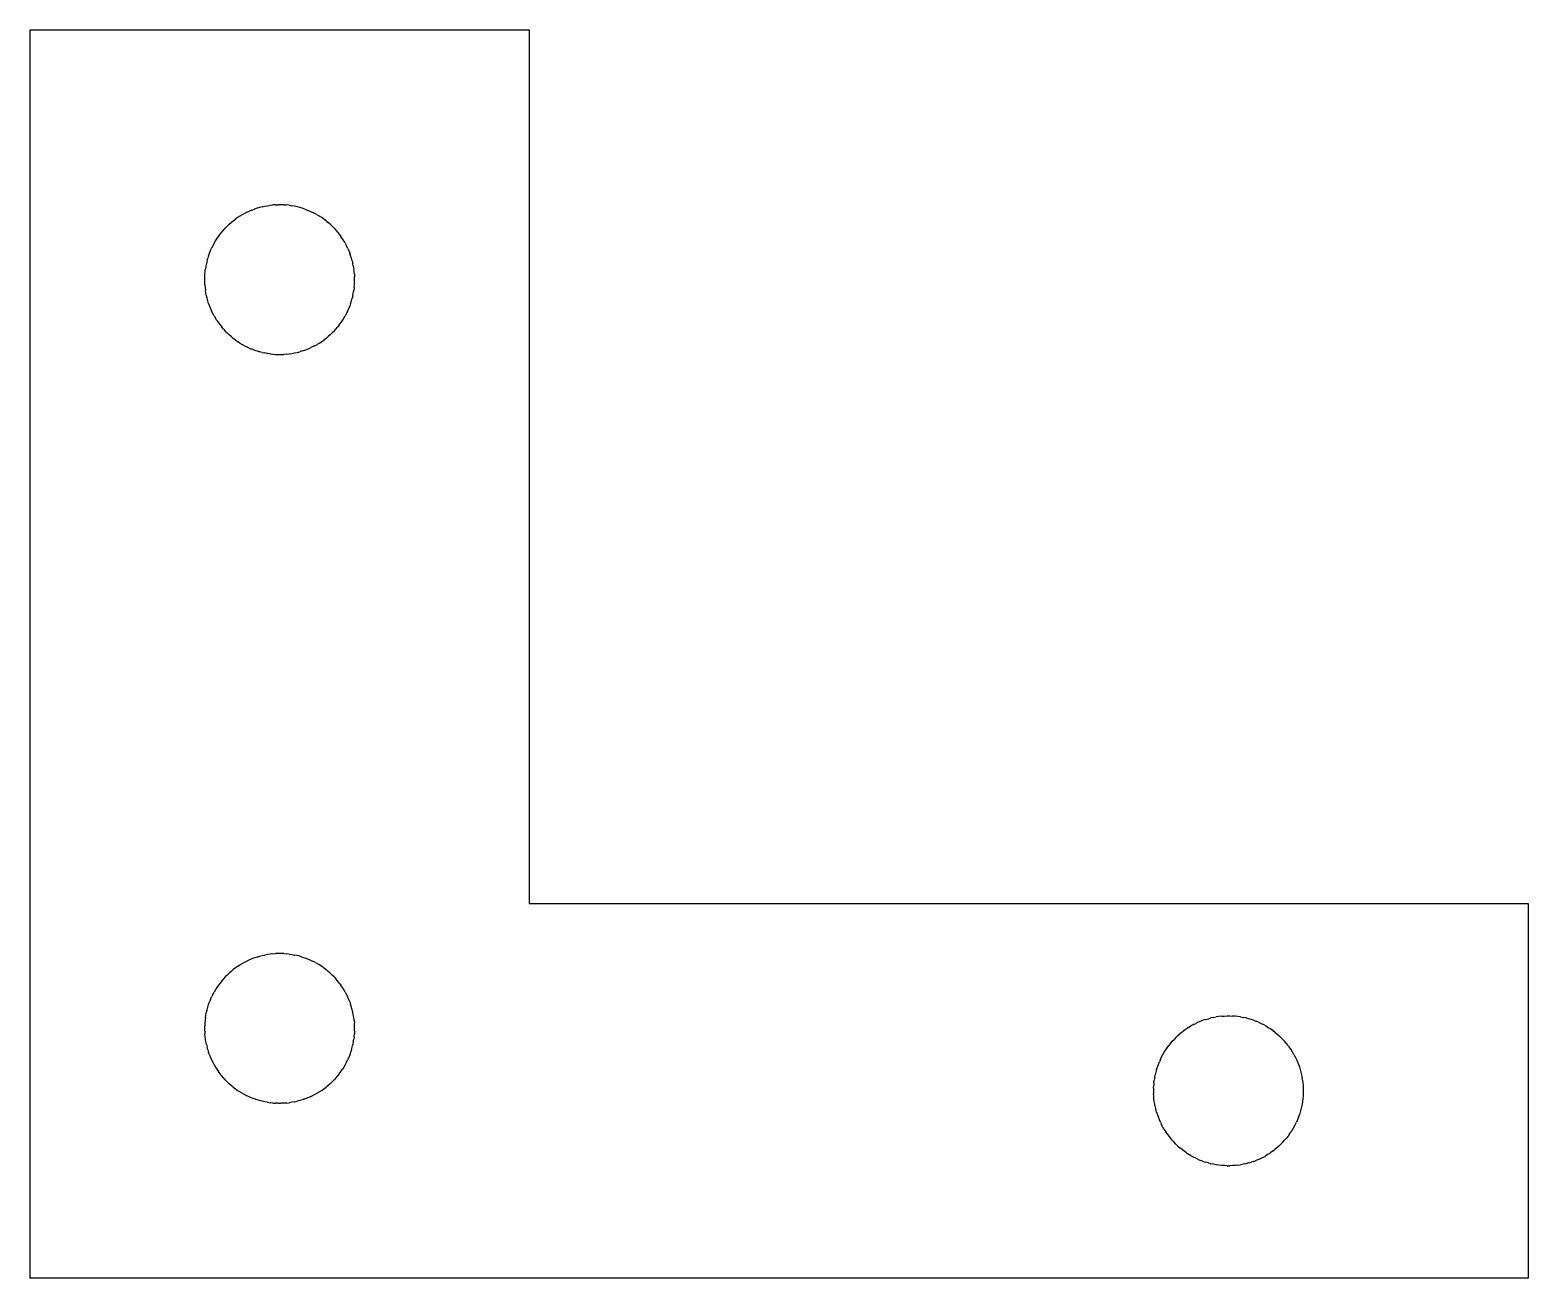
# Model space of a CAD drawing. Header units: centimetres. Extents: x 1 to 7, y 1 to 6.
import ezdxf

# ---------------------------------------------------------------- set-up
doc = ezdxf.new("R2010")
doc.units = ezdxf.units.CM
doc.layers.add('CUT', color=7, linetype='Continuous')

msp = doc.modelspace()

# ---------------------------------------------------------------- linework, layer by layer
at = {"layer": 'CUT'}
for p, q in [((1, 6), (1, 1)), ((1, 6), (3, 6)), ((3, 6), (3, 2.5)), ((1.889, 5.2787), (1.8991, 5.2825)), ((1.9094, 5.286), (1.8991, 5.2825)), ((1.9197, 5.2891), (1.9094, 5.286)), ((1.9302, 5.2918), (1.9197, 5.2891)), ((1.9302, 5.2918), (1.9408, 5.2941)), ((1.9408, 5.2941), (1.9515, 5.296)), ((1.9515, 5.296), (1.9622, 5.2976)), ((1.9622, 5.2976), (1.973, 5.2988)), ((1.9838, 5.2996), (1.973, 5.2988)), ((1.9838, 5.2996), (1.9946, 5.3)), ((2.0054, 5.3), (1.9946, 5.3)), ((2.0162, 5.2996), (2.0054, 5.3)), ((2.0162, 5.2996), (2.027, 5.2988)), ((2.0378, 5.2976), (2.027, 5.2988)), ((2.0378, 5.2976), (2.0485, 5.296)), ((2.0592, 5.2941), (2.0485, 5.296)), ((2.0698, 5.2918), (2.0592, 5.2941)), ((2.0803, 5.2891), (2.0698, 5.2918)), ((2.0906, 5.286), (2.0803, 5.2891)), ((2.1009, 5.2825), (2.0906, 5.286)), ((2.1009, 5.2825), (2.111, 5.2787)), ((1.7977, 5.2215), (1.7898, 5.214)), ((1.7977, 5.2215), (1.8058, 5.2286)), ((1.8058, 5.2286), (1.8142, 5.2355)), ((1.8142, 5.2355), (1.8228, 5.2421)), ((1.8316, 5.2483), (1.8228, 5.2421)), ((1.8407, 5.2542), (1.8316, 5.2483)), ((1.85, 5.2598), (1.8407, 5.2542)), ((1.8595, 5.2651), (1.85, 5.2598)), ((1.8691, 5.27), (1.8595, 5.2651)), ((1.8691, 5.27), (1.879, 5.2745)), ((1.889, 5.2787), (1.879, 5.2745)), ((2.111, 5.2787), (2.121, 5.2745)), ((2.121, 5.2745), (2.1309, 5.27)), ((2.1309, 5.27), (2.1405, 5.2651)), ((2.15, 5.2598), (2.1405, 5.2651)), ((2.15, 5.2598), (2.1593, 5.2542)), ((2.1684, 5.2483), (2.1593, 5.2542)), ((2.1772, 5.2421), (2.1684, 5.2483)), ((2.1858, 5.2355), (2.1772, 5.2421)), ((2.1858, 5.2355), (2.1942, 5.2286)), ((2.2023, 5.2215), (2.1942, 5.2286)), ((2.2102, 5.214), (2.2023, 5.2215)), ((1.7429, 5.1547), (1.7487, 5.1638)), ((1.7487, 5.1638), (1.7548, 5.1728)), ((1.7548, 5.1728), (1.7612, 5.1816)), ((1.7612, 5.1816), (1.7679, 5.1901)), ((1.7679, 5.1901), (1.7749, 5.1983)), ((1.7749, 5.1983), (1.7822, 5.2063)), ((1.7898, 5.214), (1.7822, 5.2063)), ((2.2178, 5.2063), (2.2102, 5.214)), ((2.2178, 5.2063), (2.2251, 5.1983)), ((2.2251, 5.1983), (2.2321, 5.1901)), ((2.2321, 5.1901), (2.2388, 5.1816)), ((2.2388, 5.1816), (2.2452, 5.1728)), ((2.2513, 5.1638), (2.2452, 5.1728)), ((2.2571, 5.1547), (2.2513, 5.1638)), ((1.7157, 5.0958), (1.7193, 5.106)), ((1.7193, 5.106), (1.7234, 5.1161)), ((1.7234, 5.1161), (1.7277, 5.126)), ((1.7325, 5.1357), (1.7277, 5.126)), ((1.7375, 5.1453), (1.7325, 5.1357)), ((1.7375, 5.1453), (1.7429, 5.1547)), ((2.2625, 5.1453), (2.2571, 5.1547)), ((2.2625, 5.1453), (2.2675, 5.1357)), ((2.2723, 5.126), (2.2675, 5.1357)), ((2.2723, 5.126), (2.2766, 5.1161)), ((2.2766, 5.1161), (2.2807, 5.106)), ((2.2843, 5.0958), (2.2807, 5.106)), ((1.7018, 5.0324), (1.7031, 5.0432)), ((1.7049, 5.0539), (1.7031, 5.0432)), ((1.707, 5.0645), (1.7049, 5.0539)), ((1.7095, 5.075), (1.707, 5.0645)), ((1.7095, 5.075), (1.7124, 5.0855)), ((1.7157, 5.0958), (1.7124, 5.0855)), ((2.2876, 5.0855), (2.2843, 5.0958)), ((2.2905, 5.075), (2.2876, 5.0855)), ((2.2905, 5.075), (2.293, 5.0645)), ((2.2951, 5.0539), (2.293, 5.0645)), ((2.2951, 5.0539), (2.2969, 5.0432)), ((2.2982, 5.0324), (2.2969, 5.0432)), ((1.7, 5), (1.7002, 5.0108)), ((1.7002, 4.9892), (1.7, 5)), ((1.7002, 5.0108), (1.7008, 5.0216)), ((1.7008, 4.9784), (1.7002, 4.9892)), ((1.7008, 5.0216), (1.7018, 5.0324)), ((2.2992, 5.0216), (2.2982, 5.0324)), ((2.2992, 5.0216), (2.2998, 5.0108)), ((2.2992, 4.9784), (2.2998, 4.9892)), ((2.3, 5), (2.2998, 5.0108)), ((2.2998, 4.9892), (2.3, 5)), ((1.7008, 4.9784), (1.7018, 4.9676)), ((1.7018, 4.9676), (1.7031, 4.9568)), ((1.7049, 4.9461), (1.7031, 4.9568)), ((1.707, 4.9355), (1.7049, 4.9461)), ((1.7095, 4.925), (1.707, 4.9355)), ((1.7124, 4.9145), (1.7095, 4.925)), ((2.2876, 4.9145), (2.2905, 4.925)), ((2.293, 4.9355), (2.2905, 4.925)), ((2.293, 4.9355), (2.2951, 4.9461)), ((2.2951, 4.9461), (2.2969, 4.9568)), ((2.2982, 4.9676), (2.2969, 4.9568)), ((2.2982, 4.9676), (2.2992, 4.9784)), ((1.7157, 4.9042), (1.7124, 4.9145)), ((1.7157, 4.9042), (1.7193, 4.894)), ((1.7193, 4.894), (1.7234, 4.8839)), ((1.7234, 4.8839), (1.7277, 4.874)), ((1.7325, 4.8643), (1.7277, 4.874)), ((1.7375, 4.8547), (1.7325, 4.8643)), ((2.2675, 4.8643), (2.2625, 4.8547)), ((2.2723, 4.874), (2.2675, 4.8643)), ((2.2723, 4.874), (2.2766, 4.8839)), ((2.2766, 4.8839), (2.2807, 4.894)), ((2.2843, 4.9042), (2.2807, 4.894)), ((2.2843, 4.9042), (2.2876, 4.9145)), ((1.7375, 4.8547), (1.7429, 4.8453)), ((1.7487, 4.8362), (1.7429, 4.8453)), ((1.7487, 4.8362), (1.7548, 4.8272)), ((1.7548, 4.8272), (1.7612, 4.8184)), ((1.7612, 4.8184), (1.7679, 4.8099)), ((1.7749, 4.8017), (1.7679, 4.8099)), ((1.7749, 4.8017), (1.7822, 4.7937)), ((2.2178, 4.7937), (2.2251, 4.8017)), ((2.2251, 4.8017), (2.2321, 4.8099)), ((2.2388, 4.8184), (2.2321, 4.8099)), ((2.2388, 4.8184), (2.2452, 4.8272)), ((2.2452, 4.8272), (2.2513, 4.8362)), ((2.2513, 4.8362), (2.2571, 4.8453)), ((2.2571, 4.8453), (2.2625, 4.8547)), ((1.7822, 4.7937), (1.7898, 4.786)), ((1.7898, 4.786), (1.7977, 4.7785)), ((1.8058, 4.7714), (1.7977, 4.7785)), ((1.8058, 4.7714), (1.8142, 4.7645)), ((1.8228, 4.7579), (1.8142, 4.7645)), ((1.8228, 4.7579), (1.8316, 4.7517)), ((1.8407, 4.7458), (1.8316, 4.7517)), ((1.8407, 4.7458), (1.85, 4.7402)), ((1.8595, 4.7349), (1.85, 4.7402)), ((2.1405, 4.7349), (2.15, 4.7402)), ((2.1593, 4.7458), (2.15, 4.7402)), ((2.1593, 4.7458), (2.1684, 4.7517)), ((2.1684, 4.7517), (2.1772, 4.7579)), ((2.1858, 4.7645), (2.1772, 4.7579)), ((2.1858, 4.7645), (2.1942, 4.7714)), ((2.2023, 4.7785), (2.1942, 4.7714)), ((2.2102, 4.786), (2.2023, 4.7785)), ((2.2178, 4.7937), (2.2102, 4.786)), ((1.8595, 4.7349), (1.8691, 4.73)), ((1.8691, 4.73), (1.879, 4.7255)), ((1.879, 4.7255), (1.889, 4.7213)), ((1.8991, 4.7175), (1.889, 4.7213)), ((1.8991, 4.7175), (1.9094, 4.714)), ((1.9094, 4.714), (1.9197, 4.7109)), ((1.9302, 4.7082), (1.9197, 4.7109)), ((1.9302, 4.7082), (1.9408, 4.7059)), ((1.9515, 4.704), (1.9408, 4.7059)), ((1.9622, 4.7024), (1.9515, 4.704)), ((1.9622, 4.7024), (1.973, 4.7012)), ((1.973, 4.7012), (1.9838, 4.7004)), ((1.9838, 4.7004), (1.9946, 4.7)), ((1.9946, 4.7), (2.0054, 4.7)), ((2.0054, 4.7), (2.0162, 4.7004)), ((2.027, 4.7012), (2.0162, 4.7004)), ((2.027, 4.7012), (2.0378, 4.7024)), ((2.0378, 4.7024), (2.0485, 4.704)), ((2.0485, 4.704), (2.0592, 4.7059)), ((2.0592, 4.7059), (2.0698, 4.7082)), ((2.0698, 4.7082), (2.0803, 4.7109)), ((2.0906, 4.714), (2.0803, 4.7109)), ((2.0906, 4.714), (2.1009, 4.7175)), ((2.1009, 4.7175), (2.111, 4.7213)), ((2.111, 4.7213), (2.121, 4.7255)), ((2.1309, 4.73), (2.121, 4.7255)), ((2.1405, 4.7349), (2.1309, 4.73)), ((3, 2.5), (7, 2.5)), ((7, 2.5), (7, 1)), ((1.8991, 2.2825), (1.889, 2.2787)), ((1.9094, 2.286), (1.8991, 2.2825)), ((1.9094, 2.286), (1.9197, 2.2891)), ((1.9197, 2.2891), (1.9302, 2.2918)), ((1.9302, 2.2918), (1.9408, 2.2941)), ((1.9515, 2.296), (1.9408, 2.2941)), ((1.9622, 2.2976), (1.9515, 2.296)), ((1.973, 2.2988), (1.9622, 2.2976)), ((1.973, 2.2988), (1.9838, 2.2996)), ((1.9946, 2.3), (1.9838, 2.2996)), ((2.0054, 2.3), (1.9946, 2.3)), ((2.0162, 2.2996), (2.0054, 2.3)), ((2.0162, 2.2996), (2.027, 2.2988)), ((2.0378, 2.2976), (2.027, 2.2988)), ((2.0378, 2.2976), (2.0485, 2.296)), ((2.0485, 2.296), (2.0592, 2.2941)), ((2.0698, 2.2918), (2.0592, 2.2941)), ((2.0803, 2.2891), (2.0698, 2.2918)), ((2.0906, 2.286), (2.0803, 2.2891)), ((2.0906, 2.286), (2.1009, 2.2825)), ((2.1009, 2.2825), (2.111, 2.2787)), ((1.7898, 2.214), (1.7977, 2.2215)), ((1.8058, 2.2286), (1.7977, 2.2215)), ((1.8058, 2.2286), (1.8142, 2.2355)), ((1.8228, 2.2421), (1.8142, 2.2355)), ((1.8316, 2.2483), (1.8228, 2.2421)), ((1.8316, 2.2483), (1.8407, 2.2542)), ((1.8407, 2.2542), (1.85, 2.2598)), ((1.85, 2.2598), (1.8595, 2.2651)), ((1.8595, 2.2651), (1.8691, 2.27)), ((1.879, 2.2745), (1.8691, 2.27)), ((1.889, 2.2787), (1.879, 2.2745)), ((2.111, 2.2787), (2.121, 2.2745)), ((2.121, 2.2745), (2.1309, 2.27)), ((2.1405, 2.2651), (2.1309, 2.27)), ((2.1405, 2.2651), (2.15, 2.2598)), ((2.1593, 2.2542), (2.15, 2.2598)), ((2.1684, 2.2483), (2.1593, 2.2542)), ((2.1772, 2.2421), (2.1684, 2.2483)), ((2.1772, 2.2421), (2.1858, 2.2355)), ((2.1858, 2.2355), (2.1942, 2.2286)), ((2.2023, 2.2215), (2.1942, 2.2286)), ((2.2023, 2.2215), (2.2102, 2.214)), ((1.7487, 2.1638), (1.7429, 2.1547)), ((1.7548, 2.1728), (1.7487, 2.1638)), ((1.7612, 2.1816), (1.7548, 2.1728)), ((1.7679, 2.1901), (1.7612, 2.1816)), ((1.7749, 2.1983), (1.7679, 2.1901)), ((1.7822, 2.2063), (1.7749, 2.1983)), ((1.7898, 2.214), (1.7822, 2.2063)), ((2.2178, 2.2063), (2.2102, 2.214)), ((2.2178, 2.2063), (2.2251, 2.1983)), ((2.2321, 2.1901), (2.2251, 2.1983)), ((2.2388, 2.1816), (2.2321, 2.1901)), ((2.2388, 2.1816), (2.2452, 2.1728)), ((2.2513, 2.1638), (2.2452, 2.1728)), ((2.2571, 2.1547), (2.2513, 2.1638)), ((1.7157, 2.0958), (1.7193, 2.106)), ((1.7234, 2.1161), (1.7193, 2.106)), ((1.7234, 2.1161), (1.7277, 2.126)), ((1.7325, 2.1357), (1.7277, 2.126)), ((1.7325, 2.1357), (1.7375, 2.1453)), ((1.7429, 2.1547), (1.7375, 2.1453)), ((2.2625, 2.1453), (2.2571, 2.1547)), ((2.2625, 2.1453), (2.2675, 2.1357)), ((2.2675, 2.1357), (2.2723, 2.126)), ((2.2766, 2.1161), (2.2723, 2.126)), ((2.2807, 2.106), (2.2766, 2.1161)), ((2.2807, 2.106), (2.2843, 2.0958)), ((1.7031, 2.0432), (1.7018, 2.0324)), ((1.7031, 2.0432), (1.7049, 2.0539)), ((1.7049, 2.0539), (1.707, 2.0645)), ((1.707, 2.0645), (1.7095, 2.075)), ((1.7095, 2.075), (1.7124, 2.0855)), ((1.7124, 2.0855), (1.7157, 2.0958)), ((2.2876, 2.0855), (2.2843, 2.0958)), ((2.2905, 2.075), (2.2876, 2.0855)), ((2.293, 2.0645), (2.2905, 2.075)), ((2.2951, 2.0539), (2.293, 2.0645)), ((2.2969, 2.0432), (2.2951, 2.0539)), ((2.2982, 2.0324), (2.2969, 2.0432)), ((5.7197, 2.0391), (5.7302, 2.0418)), ((5.7408, 2.0441), (5.7302, 2.0418)), ((5.7408, 2.0441), (5.7515, 2.046)), ((5.7622, 2.0476), (5.7515, 2.046)), ((5.773, 2.0488), (5.7622, 2.0476)), ((5.773, 2.0488), (5.7838, 2.0496)), ((5.7838, 2.0496), (5.7946, 2.05)), ((5.7946, 2.05), (5.8054, 2.05)), ((5.8054, 2.05), (5.8162, 2.0496)), ((5.827, 2.0488), (5.8162, 2.0496)), ((5.8378, 2.0476), (5.827, 2.0488)), ((5.8485, 2.046), (5.8378, 2.0476)), ((5.8485, 2.046), (5.8592, 2.0441)), ((5.8698, 2.0418), (5.8592, 2.0441)), ((5.8803, 2.0391), (5.8698, 2.0418)), ((1.7, 2), (1.7002, 2.0108)), ((1.7002, 1.9892), (1.7, 2)), ((1.7008, 2.0216), (1.7002, 2.0108)), ((1.7002, 1.9892), (1.7008, 1.9784)), ((1.7018, 2.0324), (1.7008, 2.0216)), ((2.2982, 2.0324), (2.2992, 2.0216)), ((2.2998, 2.0108), (2.2992, 2.0216)), ((2.2998, 1.9892), (2.2992, 1.9784)), ((2.3, 2), (2.2998, 2.0108)), ((2.2998, 1.9892), (2.3, 2)), ((5.6142, 1.9855), (5.6058, 1.9786)), ((5.6228, 1.9921), (5.6142, 1.9855)), ((5.6316, 1.9983), (5.6228, 1.9921)), ((5.6407, 2.0042), (5.6316, 1.9983)), ((5.6407, 2.0042), (5.65, 2.0098)), ((5.6595, 2.0151), (5.65, 2.0098)), ((5.6595, 2.0151), (5.6691, 2.02)), ((5.679, 2.0245), (5.6691, 2.02)), ((5.689, 2.0287), (5.679, 2.0245)), ((5.6991, 2.0325), (5.689, 2.0287)), ((5.7094, 2.036), (5.6991, 2.0325)), ((5.7094, 2.036), (5.7197, 2.0391)), ((5.8906, 2.036), (5.8803, 2.0391)), ((5.9009, 2.0325), (5.8906, 2.036)), ((5.9009, 2.0325), (5.911, 2.0287)), ((5.921, 2.0245), (5.911, 2.0287)), ((5.921, 2.0245), (5.9309, 2.02)), ((5.9309, 2.02), (5.9405, 2.0151)), ((5.95, 2.0098), (5.9405, 2.0151)), ((5.95, 2.0098), (5.9593, 2.0042)), ((5.9593, 2.0042), (5.9684, 1.9983)), ((5.9772, 1.9921), (5.9684, 1.9983)), ((5.9858, 1.9855), (5.9772, 1.9921)), ((5.9858, 1.9855), (5.9942, 1.9786)), ((1.7018, 1.9676), (1.7008, 1.9784)), ((1.7031, 1.9568), (1.7018, 1.9676)), ((1.7049, 1.9461), (1.7031, 1.9568)), ((1.707, 1.9355), (1.7049, 1.9461)), ((1.707, 1.9355), (1.7095, 1.925)), ((1.7124, 1.9145), (1.7095, 1.925)), ((2.2876, 1.9145), (2.2905, 1.925)), ((2.2905, 1.925), (2.293, 1.9355)), ((2.2951, 1.9461), (2.293, 1.9355)), ((2.2951, 1.9461), (2.2969, 1.9568)), ((2.2982, 1.9676), (2.2969, 1.9568)), ((2.2982, 1.9676), (2.2992, 1.9784)), ((5.5487, 1.9138), (5.5548, 1.9228)), ((5.5548, 1.9228), (5.5612, 1.9316)), ((5.5679, 1.9401), (5.5612, 1.9316)), ((5.5679, 1.9401), (5.5749, 1.9483)), ((5.5749, 1.9483), (5.5822, 1.9563)), ((5.5898, 1.964), (5.5822, 1.9563)), ((5.5898, 1.964), (5.5977, 1.9715)), ((5.5977, 1.9715), (5.6058, 1.9786)), ((5.9942, 1.9786), (6.0023, 1.9715)), ((6.0023, 1.9715), (6.0102, 1.964)), ((6.0178, 1.9563), (6.0102, 1.964)), ((6.0251, 1.9483), (6.0178, 1.9563)), ((6.0321, 1.9401), (6.0251, 1.9483)), ((6.0388, 1.9316), (6.0321, 1.9401)), ((6.0388, 1.9316), (6.0452, 1.9228)), ((6.0452, 1.9228), (6.0513, 1.9138)), ((1.7124, 1.9145), (1.7157, 1.9042)), ((1.7193, 1.894), (1.7157, 1.9042)), ((1.7193, 1.894), (1.7234, 1.8839)), ((1.7234, 1.8839), (1.7277, 1.874)), ((1.7277, 1.874), (1.7325, 1.8643)), ((1.7325, 1.8643), (1.7375, 1.8547)), ((2.2675, 1.8643), (2.2625, 1.8547)), ((2.2675, 1.8643), (2.2723, 1.874)), ((2.2766, 1.8839), (2.2723, 1.874)), ((2.2807, 1.894), (2.2766, 1.8839)), ((2.2843, 1.9042), (2.2807, 1.894)), ((2.2876, 1.9145), (2.2843, 1.9042)), ((5.5193, 1.856), (5.5234, 1.8661)), ((5.5277, 1.876), (5.5234, 1.8661)), ((5.5277, 1.876), (5.5325, 1.8857)), ((5.5325, 1.8857), (5.5375, 1.8953)), ((5.5375, 1.8953), (5.5429, 1.9047)), ((5.5429, 1.9047), (5.5487, 1.9138)), ((6.0571, 1.9047), (6.0513, 1.9138)), ((6.0625, 1.8953), (6.0571, 1.9047)), ((6.0625, 1.8953), (6.0675, 1.8857)), ((6.0675, 1.8857), (6.0723, 1.876)), ((6.0723, 1.876), (6.0766, 1.8661)), ((6.0766, 1.8661), (6.0807, 1.856)), ((1.7375, 1.8547), (1.7429, 1.8453)), ((1.7429, 1.8453), (1.7487, 1.8362)), ((1.7487, 1.8362), (1.7548, 1.8272)), ((1.7612, 1.8184), (1.7548, 1.8272)), ((1.7679, 1.8099), (1.7612, 1.8184)), ((1.7749, 1.8017), (1.7679, 1.8099)), ((1.7822, 1.7937), (1.7749, 1.8017)), ((2.2251, 1.8017), (2.2178, 1.7937)), ((2.2321, 1.8099), (2.2251, 1.8017)), ((2.2388, 1.8184), (2.2321, 1.8099)), ((2.2388, 1.8184), (2.2452, 1.8272)), ((2.2452, 1.8272), (2.2513, 1.8362)), ((2.2571, 1.8453), (2.2513, 1.8362)), ((2.2625, 1.8547), (2.2571, 1.8453)), ((5.5049, 1.8039), (5.5031, 1.7932)), ((5.5049, 1.8039), (5.507, 1.8145)), ((5.5095, 1.825), (5.507, 1.8145)), ((5.5124, 1.8355), (5.5095, 1.825)), ((5.5124, 1.8355), (5.5157, 1.8458)), ((5.5157, 1.8458), (5.5193, 1.856)), ((6.0807, 1.856), (6.0843, 1.8458)), ((6.0843, 1.8458), (6.0876, 1.8355)), ((6.0876, 1.8355), (6.0905, 1.825)), ((6.0905, 1.825), (6.093, 1.8145)), ((6.093, 1.8145), (6.0951, 1.8039)), ((6.0969, 1.7932), (6.0951, 1.8039)), ((1.7898, 1.786), (1.7822, 1.7937)), ((1.7977, 1.7785), (1.7898, 1.786)), ((1.8058, 1.7714), (1.7977, 1.7785)), ((1.8142, 1.7645), (1.8058, 1.7714)), ((1.8142, 1.7645), (1.8228, 1.7579)), ((1.8228, 1.7579), (1.8316, 1.7517)), ((1.8407, 1.7458), (1.8316, 1.7517)), ((1.85, 1.7402), (1.8407, 1.7458)), ((1.85, 1.7402), (1.8595, 1.7349)), ((2.15, 1.7402), (2.1405, 1.7349)), ((2.1593, 1.7458), (2.15, 1.7402)), ((2.1684, 1.7517), (2.1593, 1.7458)), ((2.1684, 1.7517), (2.1772, 1.7579)), ((2.1772, 1.7579), (2.1858, 1.7645)), ((2.1942, 1.7714), (2.1858, 1.7645)), ((2.2023, 1.7785), (2.1942, 1.7714)), ((2.2102, 1.786), (2.2023, 1.7785)), ((2.2178, 1.7937), (2.2102, 1.786)), ((5.5002, 1.7608), (5.5, 1.75)), ((5.5, 1.75), (5.5002, 1.7392)), ((5.5002, 1.7608), (5.5008, 1.7716)), ((5.5018, 1.7824), (5.5008, 1.7716)), ((5.5018, 1.7824), (5.5031, 1.7932)), ((6.0969, 1.7932), (6.0982, 1.7824)), ((6.0982, 1.7824), (6.0992, 1.7716)), ((6.0992, 1.7716), (6.0998, 1.7608)), ((6.0998, 1.7608), (6.1, 1.75)), ((6.1, 1.75), (6.0998, 1.7392)), ((1.8595, 1.7349), (1.8691, 1.73)), ((1.879, 1.7255), (1.8691, 1.73)), ((1.879, 1.7255), (1.889, 1.7213)), ((1.889, 1.7213), (1.8991, 1.7175)), ((1.9094, 1.714), (1.8991, 1.7175)), ((1.9197, 1.7109), (1.9094, 1.714)), ((1.9302, 1.7082), (1.9197, 1.7109)), ((1.9408, 1.7059), (1.9302, 1.7082)), ((1.9515, 1.704), (1.9408, 1.7059)), ((1.9515, 1.704), (1.9622, 1.7024)), ((1.973, 1.7012), (1.9622, 1.7024)), ((1.973, 1.7012), (1.9838, 1.7004)), ((1.9946, 1.7), (1.9838, 1.7004)), ((1.9946, 1.7), (2.0054, 1.7)), ((2.0162, 1.7004), (2.0054, 1.7)), ((2.027, 1.7012), (2.0162, 1.7004)), ((2.027, 1.7012), (2.0378, 1.7024)), ((2.0485, 1.704), (2.0378, 1.7024)), ((2.0592, 1.7059), (2.0485, 1.704)), ((2.0592, 1.7059), (2.0698, 1.7082)), ((2.0803, 1.7109), (2.0698, 1.7082)), ((2.0906, 1.714), (2.0803, 1.7109)), ((2.1009, 1.7175), (2.0906, 1.714)), ((2.1009, 1.7175), (2.111, 1.7213)), ((2.111, 1.7213), (2.121, 1.7255)), ((2.121, 1.7255), (2.1309, 1.73)), ((2.1405, 1.7349), (2.1309, 1.73)), ((5.5008, 1.7284), (5.5002, 1.7392)), ((5.5018, 1.7176), (5.5008, 1.7284)), ((5.5031, 1.7068), (5.5018, 1.7176)), ((5.5049, 1.6961), (5.5031, 1.7068)), ((5.507, 1.6855), (5.5049, 1.6961)), ((5.507, 1.6855), (5.5095, 1.675)), ((6.093, 1.6855), (6.0905, 1.675)), ((6.0951, 1.6961), (6.093, 1.6855)), ((6.0969, 1.7068), (6.0951, 1.6961)), ((6.0982, 1.7176), (6.0969, 1.7068)), ((6.0992, 1.7284), (6.0982, 1.7176)), ((6.0998, 1.7392), (6.0992, 1.7284)), ((5.5124, 1.6645), (5.5095, 1.675)), ((5.5124, 1.6645), (5.5157, 1.6542)), ((5.5157, 1.6542), (5.5193, 1.644)), ((5.5234, 1.6339), (5.5193, 1.644)), ((5.5277, 1.624), (5.5234, 1.6339)), ((5.5277, 1.624), (5.5325, 1.6143)), ((6.0675, 1.6143), (6.0723, 1.624)), ((6.0766, 1.6339), (6.0723, 1.624)), ((6.0807, 1.644), (6.0766, 1.6339)), ((6.0807, 1.644), (6.0843, 1.6542)), ((6.0876, 1.6645), (6.0843, 1.6542)), ((6.0905, 1.675), (6.0876, 1.6645)), ((5.5375, 1.6047), (5.5325, 1.6143)), ((5.5429, 1.5953), (5.5375, 1.6047)), ((5.5429, 1.5953), (5.5487, 1.5862)), ((5.5548, 1.5772), (5.5487, 1.5862)), ((5.5548, 1.5772), (5.5612, 1.5684)), ((5.5612, 1.5684), (5.5679, 1.5599)), ((6.0388, 1.5684), (6.0321, 1.5599)), ((6.0452, 1.5772), (6.0388, 1.5684)), ((6.0452, 1.5772), (6.0513, 1.5862)), ((6.0571, 1.5953), (6.0513, 1.5862)), ((6.0625, 1.6047), (6.0571, 1.5953)), ((6.0625, 1.6047), (6.0675, 1.6143)), ((5.5749, 1.5517), (5.5679, 1.5599)), ((5.5822, 1.5437), (5.5749, 1.5517)), ((5.5898, 1.536), (5.5822, 1.5437)), ((5.5977, 1.5285), (5.5898, 1.536)), ((5.5977, 1.5285), (5.6058, 1.5214)), ((5.6142, 1.5145), (5.6058, 1.5214)), ((5.6228, 1.5079), (5.6142, 1.5145)), ((5.6316, 1.5017), (5.6228, 1.5079)), ((5.6316, 1.5017), (5.6407, 1.4958)), ((5.9593, 1.4958), (5.9684, 1.5017)), ((5.9772, 1.5079), (5.9684, 1.5017)), ((5.9772, 1.5079), (5.9858, 1.5145)), ((5.9942, 1.5214), (5.9858, 1.5145)), ((6.0023, 1.5285), (5.9942, 1.5214)), ((6.0023, 1.5285), (6.0102, 1.536)), ((6.0102, 1.536), (6.0178, 1.5437)), ((6.0178, 1.5437), (6.0251, 1.5517)), ((6.0321, 1.5599), (6.0251, 1.5517)), ((5.65, 1.4902), (5.6407, 1.4958)), ((5.6595, 1.4849), (5.65, 1.4902)), ((5.6691, 1.48), (5.6595, 1.4849)), ((5.679, 1.4755), (5.6691, 1.48)), ((5.679, 1.4755), (5.689, 1.4713)), ((5.6991, 1.4675), (5.689, 1.4713)), ((5.6991, 1.4675), (5.7094, 1.464)), ((5.7197, 1.4609), (5.7094, 1.464)), ((5.7197, 1.4609), (5.7302, 1.4582)), ((5.7408, 1.4559), (5.7302, 1.4582)), ((5.7515, 1.454), (5.7408, 1.4559)), ((5.7622, 1.4524), (5.7515, 1.454)), ((5.773, 1.4512), (5.7622, 1.4524)), ((5.7838, 1.4504), (5.773, 1.4512)), ((5.7946, 1.45), (5.7838, 1.4504)), ((5.7946, 1.45), (5.8054, 1.45)), ((5.8162, 1.4504), (5.8054, 1.45)), ((5.827, 1.4512), (5.8162, 1.4504)), ((5.8378, 1.4524), (5.827, 1.4512)), ((5.8378, 1.4524), (5.8485, 1.454)), ((5.8592, 1.4559), (5.8485, 1.454)), ((5.8698, 1.4582), (5.8592, 1.4559)), ((5.8803, 1.4609), (5.8698, 1.4582)), ((5.8803, 1.4609), (5.8906, 1.464)), ((5.9009, 1.4675), (5.8906, 1.464)), ((5.9009, 1.4675), (5.911, 1.4713)), ((5.921, 1.4755), (5.911, 1.4713)), ((5.921, 1.4755), (5.9309, 1.48)), ((5.9309, 1.48), (5.9405, 1.4849)), ((5.9405, 1.4849), (5.95, 1.4902)), ((5.9593, 1.4958), (5.95, 1.4902)), ((7, 1), (1, 1))]:
    msp.add_line(p, q, dxfattribs=at)

doc.saveas('drawing.dxf')
